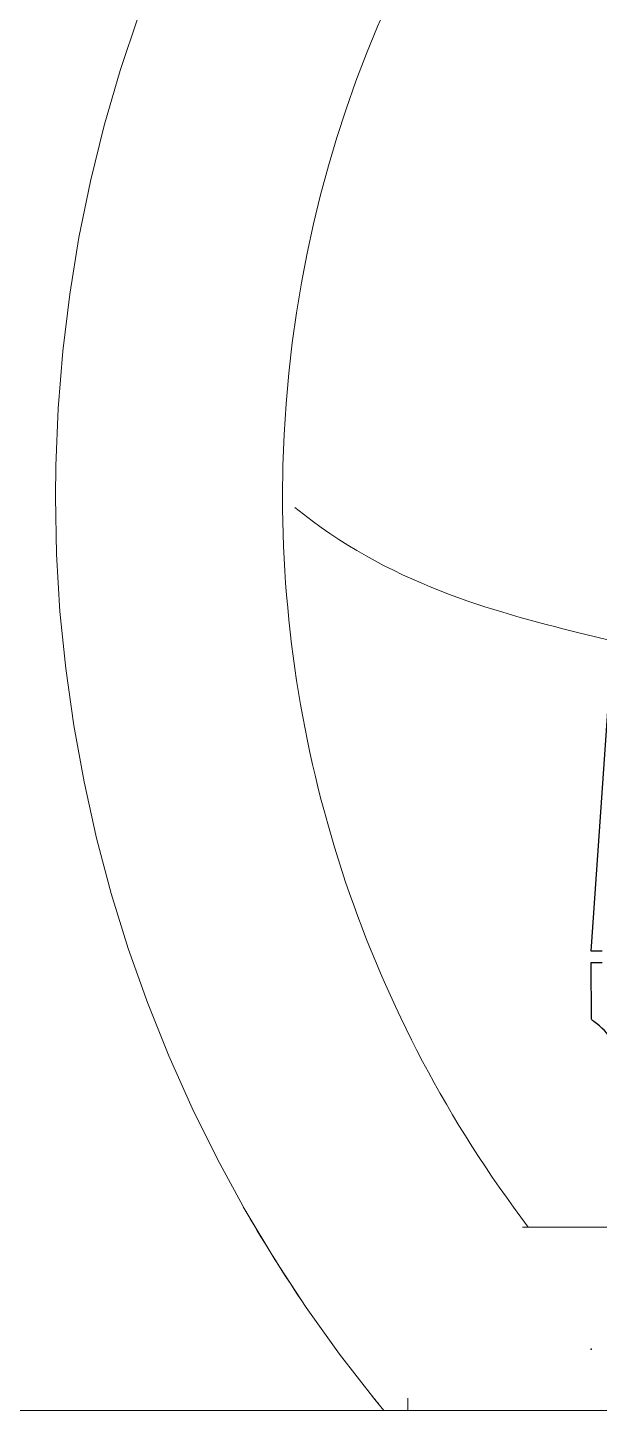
# Model space of a CAD drawing. Header units: millimetres. Extents: x -160614 to 59925, y -157025 to 0.
# Drawn here: x -55427.7 to -55318.2, y -98492.6 to -98227.7 of the extents above; entities that cross this region are included whole.
import ezdxf

# ---------------------------------------------------------------- set-up
doc = ezdxf.new("R2010")
doc.units = ezdxf.units.MM
doc.header["$LTSCALE"] = 8
for name, color, linetype, lineweight in [('72_EGR_EQP_TAG', 9, 'Continuous', 5), ('LOADING', 9, 'Continuous', 5), ('Walls', 9, 'Continuous', 5)]:
    doc.layers.add(name, color=color, linetype=linetype, lineweight=lineweight)
for name, color, linetype in [('A-EXH', 1, 'Continuous'), ('A-Wall-cmu-patt', 9, 'Continuous'), ('DVM_INDOOR', 9, 'Continuous'), ('DVM_UNIT_BP', 9, 'Continuous')]:
    doc.layers.add(name, color=color, linetype=linetype)

# ---------------------------------------------------------------- blocks, each defined once
blk = doc.blocks.new('mmmm')
at = {"layer": 'DVM_INDOOR', "color": 0}
for p, q in [((118.9760043999237, -9.253012612234498), (118.9858617999242, -9.25292182223429)), ((118.9858617999242, -9.25292182223429), (118.9858617999242, -9.254869402234291)), ((118.9878617999242, -9.252921862234292), (119.0740709999242, -9.258950182234292)), ((118.9878617999242, -9.254834462234292), (118.9878617999242, -9.252921862234292))]:
    blk.add_line(p, q, dxfattribs=at)
blk.add_lwpolyline([(118.9198617999242, -9.26610688223429), (118.9198617999242, -9.257921762234291), (118.9672275999242, -9.257921622234292, 0.1261767552943001), (118.9719902087055, -9.256700302311273, 0.1228802749812395), (118.9755825999242, -9.253376442234293, -0.148162307559023), (118.9760101037534, -9.253012212389848, 0.9631754202337119)], format="xyb", dxfattribs=at)
at = {"layer": 'DVM_UNIT_BP'}
blk.add_point((118.9183613999242, -9.25292182223429), dxfattribs=at)
blk = doc.blocks.new('HVACFF')
at = {"layer": 'A-Wall-cmu-patt', "color": 4, "xscale": 1097.4, "yscale": 1097.4, "zscale": 1097.4, "rotation": 90}
blk.add_blockref('mmmm', (-65473.95916037209, -228981.9213532683), dxfattribs=at)
blk.add_blockref('mmmm', (-65473.95916037209, -228981.9213532683), dxfattribs=at)
blk = doc.blocks.new('_100_WB_KER_REN_55x45x18 - _100_WB_KER_REN_55x45x18-V63-161_A_00_GFL_-0_080_Einreichung_Grundrisse_100')
at = {"layer": 'LOADING'}
for p, q in [((0.2074459890337721, 0.2250000000000227), (-0.2074459890337721, 0.2250000000000227)), ((0.2075458781816906, 0.2226983162910301), (0.2075458781816906, 0.2250000000000227)), ((-0.1855454659906854, 0.1898948464353225), (0.1855454659906854, 0.1898948464353225))]:
    blk.add_line(p, q, dxfattribs=at)
at = {"layer": 'LOADING', "flags": 128}
for points in [[(0.2749999999999773, 0.04999999999995453), (0.2747800293317368, 0.0609970669012796), (0.2741204692331394, 0.07197654084154692), (0.2730223748598064, 0.08292085700441021), (0.2714875029282666, 0.09381250681889242), (0.2695183089065267, 0.1046340659686393), (0.2671179430843722, 0.1153682222674206), (0.2642902455354488, 0.1259978033551192), (0.2610397399727162, 0.1365058041694169), (0.2573716265114854, 0.1468754141505997), (0.2532917733508384, 0.1570900441348044), (0.2488067073854836, 0.1671333528931314), (0.2439236037643013, 0.1769892732738754), (0.2386502744112704, 0.1866420379070064), (0.2329951555286698, 0.1960762044282092), (0.2269672941000636, 0.2052766801836015), (0.2205763334181938, 0.2142287463746015), (0.2138324976564263, 0.2229180816050302), (0.2121320343559319, 0.2249999999999659)], [(0.2591111436838673, -0.04212174129287405), (0.262587769504421, -0.03168637160939625), (0.2656443109094653, -0.02112032115684315), (0.2682758780847507, -0.01044049336189801), (0.2704782610843495, 0.0003360263290232979), (0.2722479365651225, 0.01119199778349866), (0.2735820734237677, 0.02211005376290132), (0.2744785373261038, 0.03307272770678082), (0.2749358941210858, 0.04406248167526883), (0.2749999999999773, 0.04999999999995453)]]:
    blk.add_lwpolyline(points, dxfattribs=at)
at = {"layer": 'LOADING'}
for radius, start, end in [(0.2749999999999989, 38.76194106185094, 39.52119635852043), (0.2749999999999988, 29.64089727009746, 34.06757415985171), (0.2314958959679948, 0, 37.17907013009239), (0.2314958959679944, 180, 0)]:
    blk.add_arc((0, 0.05000000000001137), radius, start, end, dxfattribs=at)
for points, knots in [([(0.2119458263038041, 0.2250000000000227), (0.2118858274233162, 0.2250000000000227), (0.2117724562504009, 0.2250000000000227), (0.2115817041185437, 0.2250000000000227), (0.2113735034507727, 0.2250000000000227), (0.2111299296759626, 0.2250000000000227), (0.2108559742677016, 0.2250000000000227), (0.2105712799547064, 0.2250000000000227), (0.2101838748619684, 0.2250000000000227), (0.2095162182126842, 0.2250000000000227), (0.2086082852357549, 0.2250000000000227), (0.2078421855252373, 0.2250000000000227), (0.2074459890337721, 0.2250000000000227)], [-0.8333333333333333, -0.8333333333333333, -0.8333333333333333, -0.8333333333333333, -0.75, -0.7083333333333333, -0.6666666666666666, -0.5833333333333333, -0.5416666666666666, -0.5, -0.4166666666666666, -0.3333333333333333, -0.1666666666666667, 0, 0, 0, 0]), ([(0.02087304842905269, 0.09029499503037641), (0.05116738950823674, 0.09013506289602446), (0.1113486885532211, 0.08790829092441754), (0.1514195958169466, 0.0827535249395055), (0.2115233394937377, 0.06650898090470037), (0.2291664916369882, 0.05202618486504207)], [0.7533081746149796, 0.7533081746149796, 0.7533081746149796, 0.7533081746149796, 0.9865548034009937, 1.235628993915188, 1.363898796239632, 1.363898796239632, 1.363898796239632, 1.363898796239632])]:
    blk.add_open_spline(points, degree=3, knots=knots, dxfattribs=at)
for points in [[(0.2075198961592832, 0.2238537177981925), (0.2075365362735511, 0.2234701038466937), (0.207545192741236, 0.2230849700109729), (0.2075458781816906, 0.2226983162910301)], [(0.1855454659906854, 0.1898948464353225), (0.1854364041112149, 0.1898948464353225), (0.1853305968428458, 0.1898948464353225), (0.1852259176311009, 0.1898948464353225)]]:
    blk.add_open_spline(points, degree=3, dxfattribs=at)
blk = doc.blocks.new('1stF')
at = {"layer": 'Walls', "color": 9}
blk.add_line((-56822.3429628532, -98492.61304256803, 0.1044569282078957), (-54617.56113992567, -98492.61304256828, 0.1044569282093328), dxfattribs=at)
at = {"layer": 'LOADING', "color": 9, "xscale": 1000, "yscale": 1000, "zscale": 1000, "rotation": 180}
blk.add_blockref('_100_WB_KER_REN_55x45x18 - _100_WB_KER_REN_55x45x18-V63-161_A_00_GFL_-0_080_Einreichung_Grundrisse_100', (-55147.37435247848, -98267.61304256809, -5.889685835980263e-07), dxfattribs=at)

msp = doc.modelspace()

# ---------------------------------------------------------------- block references
at = {"layer": '72_EGR_EQP_TAG'}
msp.add_blockref('1stF', (0, 0), dxfattribs=at)
at = {"layer": 'A-EXH'}
msp.add_blockref('HVACFF', (0, 0), dxfattribs=at)

doc.saveas('drawing.dxf')
